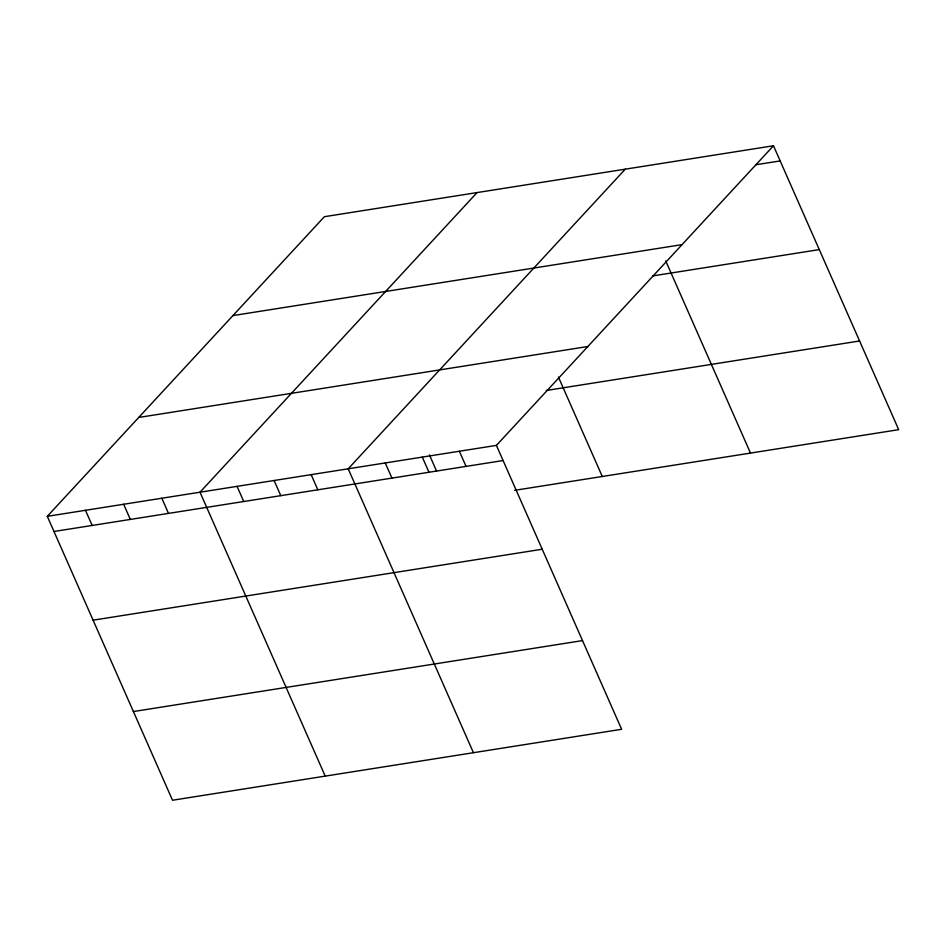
<?xml version="1.0" encoding="UTF-8"?>
<svg xmlns="http://www.w3.org/2000/svg" width="946" height="946" viewBox="0 0 946 946"><rect width="100%" height="100%" fill="white"/><g stroke="black" fill="none" stroke-linecap="round" stroke-linejoin="round"><path stroke-width="1.42" d="M773.485 145.755L496.414 445.389L621.628 729.295L172.515 800.245L47.3 516.327L324.372 216.705L773.485 145.755L898.7 429.673L514.624 490.335M477.068 192.582L199.996 492.204L325.223 776.122M625.271 169.168L348.199 468.802L473.426 752.709M755.937 164.746L780.166 160.915M232.941 315.586L682.042 244.636M652.551 275.948L819.283 249.602M138.731 417.458L587.844 346.508M546.209 390.485L859.583 340.986M47.3 516.327L496.414 445.389M53.981 531.486L503.095 460.548M93.098 620.174L542.212 549.236M133.398 711.546L582.511 640.608M665.736 260.919L750.497 453.087M558.424 377.052L602.283 476.488M459.354 451.242L466.047 466.402M429.437 454.931L436.555 471.049M422.306 457.095L428.987 472.255M385.259 462.949L391.94 478.097M311.151 474.656L317.832 489.803M274.104 480.509L280.785 495.657M237.044 486.35L243.737 501.51M161.825 498.235L168.506 513.394M123.654 504.265L130.335 519.425M85.471 510.296L92.164 525.456"/></g></svg>
